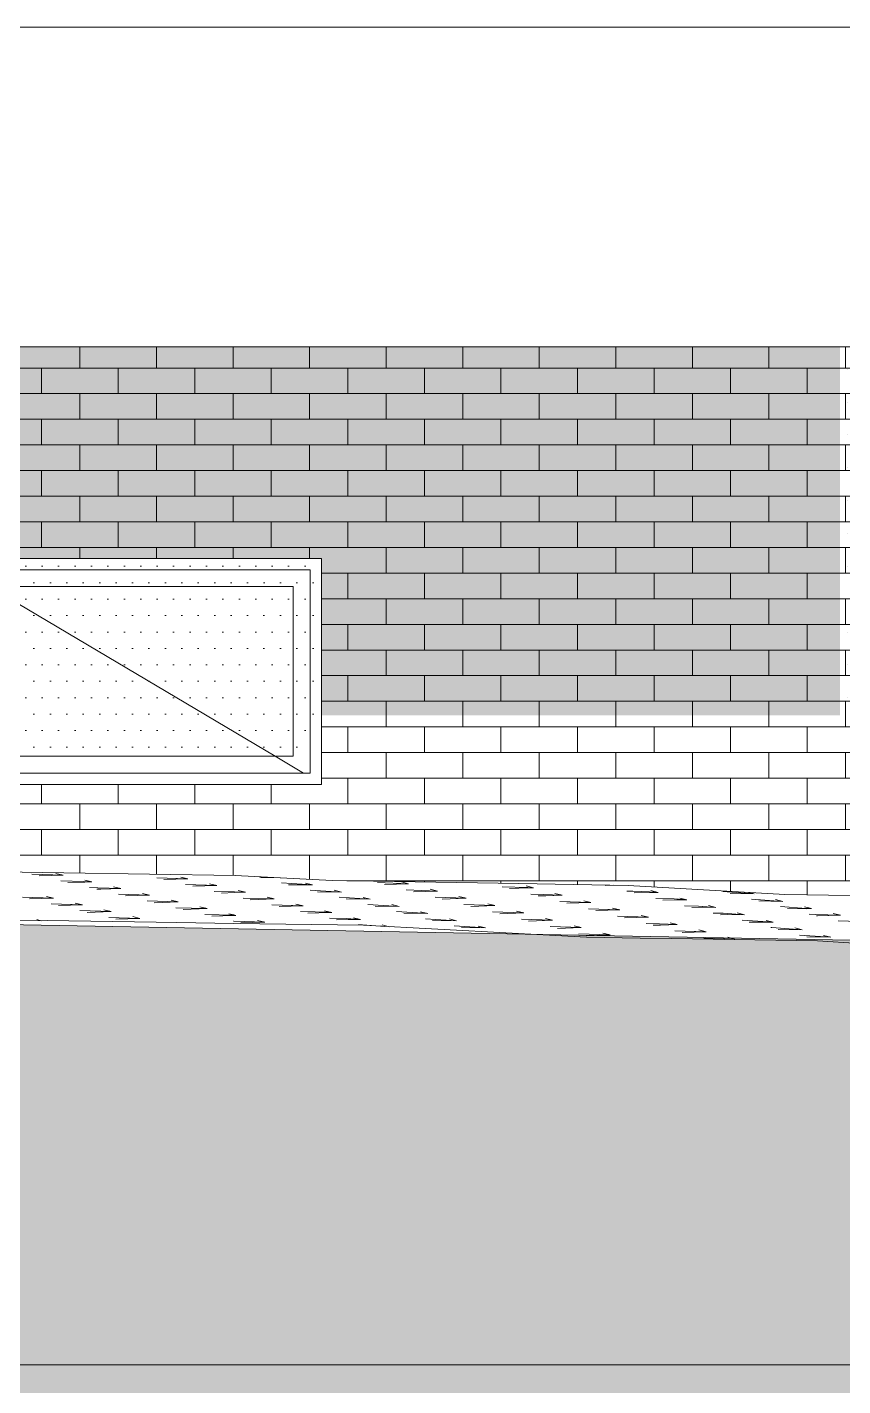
# Model space of a CAD drawing. Header units: metres. Extents: x -111189 to -108577, y -72951 to -72647.
# Drawn here: x -108852.942 to -108850.779, y -72949.251 to -72945.647 of the extents above; entities that cross this region are included whole.
import ezdxf

# ---------------------------------------------------------------- set-up
doc = ezdxf.new("R2010")
doc.units = ezdxf.units.M
doc.header["$MEASUREMENT"] = 0
for name, color, linetype in [('00 - DESENHO 2D', 7, 'Continuous'), ('01 - TERRENO PROPOSTO', 7, 'Continuous'), ('03 - LAJES', 7, 'Continuous'), ('04 - TECTO FALSO', 7, 'Continuous')]:
    doc.layers.add(name, color=color, linetype=linetype)
pattern_1 = [(360, (-108689.58989, -72946.075524), (0.021783658, 0.043567315), [0, -0.043567315])]

# ---------------------------------------------------------------- blocks, each defined once
blk = doc.blocks.new('*X1714', base_point=(-108689.5899, -72946.0755))
at = {"color": 254, "linetype": 'Continuous', "lineweight": 13}
for p, q in [((-108850.7719, -72946.5515), (-108850.7719, -72946.4956)), ((-108850.5689, -72946.5515), (-108850.5689, -72946.4956)), ((-108850.7719, -72946.5515), (-108850.786, -72946.5515)), ((-108850.5689, -72946.5515), (-108850.7719, -72946.5515)), ((-108850.6704, -72946.5515), (-108850.6704, -72946.6195)), ((-108850.536, -72946.5515), (-108850.5689, -72946.5515)), ((-108850.7719, -72946.6195), (-108850.786, -72946.6195)), ((-108850.5689, -72946.6195), (-108850.7719, -72946.6195)), ((-108850.7719, -72946.6875), (-108850.7719, -72946.6195)), ((-108850.536, -72946.6195), (-108850.5689, -72946.6195)), ((-108850.5689, -72946.6875), (-108850.5689, -72946.6195)), ((-108850.7719, -72946.6875), (-108850.786, -72946.6875)), ((-108850.5689, -72946.6875), (-108850.7719, -72946.6875)), ((-108850.6704, -72946.6875), (-108850.6704, -72946.7555)), ((-108850.536, -72946.6875), (-108850.5689, -72946.6875)), ((-108850.7719, -72946.7555), (-108850.786, -72946.7555)), ((-108850.5689, -72946.7555), (-108850.7719, -72946.7555)), ((-108850.7719, -72946.8235), (-108850.7719, -72946.7555)), ((-108850.536, -72946.7555), (-108850.5689, -72946.7555)), ((-108850.5689, -72946.8235), (-108850.5689, -72946.7555)), ((-108850.7719, -72946.8235), (-108850.786, -72946.8235)), ((-108850.5689, -72946.8235), (-108850.7719, -72946.8235)), ((-108850.6704, -72946.8235), (-108850.6704, -72946.8915)), ((-108850.536, -72946.8235), (-108850.5689, -72946.8235)), ((-108850.7719, -72946.8915), (-108850.786, -72946.8915)), ((-108850.5689, -72946.8915), (-108850.7719, -72946.8915)), ((-108850.7719, -72946.9595), (-108850.7719, -72946.8915)), ((-108850.536, -72946.8915), (-108850.5689, -72946.8915)), ((-108850.5689, -72946.9595), (-108850.5689, -72946.8915)), ((-108850.7719, -72946.9595), (-108850.786, -72946.9595)), ((-108850.5689, -72946.9595), (-108850.7719, -72946.9595)), ((-108850.6704, -72946.9595), (-108850.6704, -72947.0275)), ((-108850.536, -72946.9595), (-108850.5689, -72946.9595)), ((-108850.7719, -72947.0275), (-108850.786, -72947.0275)), ((-108850.5689, -72947.0275), (-108850.7719, -72947.0275)), ((-108850.7719, -72947.0955), (-108850.7719, -72947.0275)), ((-108850.536, -72947.0275), (-108850.5689, -72947.0275)), ((-108850.5689, -72947.0955), (-108850.5689, -72947.0275)), ((-108850.7719, -72947.0955), (-108850.786, -72947.0955)), ((-108850.5689, -72947.0955), (-108850.7719, -72947.0955)), ((-108850.6704, -72947.0955), (-108850.6704, -72947.1635)), ((-108850.536, -72947.0955), (-108850.5689, -72947.0955)), ((-108850.7719, -72947.1635), (-108850.786, -72947.1635)), ((-108850.5689, -72947.1635), (-108850.7719, -72947.1635)), ((-108850.7719, -72947.2315), (-108850.7719, -72947.1635)), ((-108850.536, -72947.1635), (-108850.5689, -72947.1635)), ((-108850.5689, -72947.2315), (-108850.5689, -72947.1635)), ((-108850.7719, -72947.2315), (-108850.786, -72947.2315)), ((-108850.5689, -72947.2315), (-108850.7719, -72947.2315)), ((-108850.6704, -72947.2315), (-108850.6704, -72947.2995)), ((-108850.536, -72947.2315), (-108850.5689, -72947.2315)), ((-108850.7719, -72947.2995), (-108850.786, -72947.2995)), ((-108850.5689, -72947.2995), (-108850.7719, -72947.2995)), ((-108850.7719, -72947.3675), (-108850.7719, -72947.2995)), ((-108850.536, -72947.2995), (-108850.5689, -72947.2995)), ((-108850.5689, -72947.3675), (-108850.5689, -72947.2995)), ((-108850.7719, -72947.3675), (-108850.786, -72947.3675)), ((-108850.5689, -72947.3675), (-108850.7719, -72947.3675)), ((-108850.6704, -72947.3675), (-108850.6704, -72947.4355)), ((-108850.536, -72947.3675), (-108850.5689, -72947.3675)), ((-108850.7719, -72947.4355), (-108850.786, -72947.4355)), ((-108850.5689, -72947.4355), (-108850.7719, -72947.4355)), ((-108850.7719, -72947.5035), (-108850.7719, -72947.4355)), ((-108850.536, -72947.4355), (-108850.5689, -72947.4355)), ((-108850.5689, -72947.5035), (-108850.5689, -72947.4355)), ((-108850.7719, -72947.5035), (-108850.786, -72947.5035)), ((-108850.5689, -72947.5035), (-108850.7719, -72947.5035)), ((-108850.6704, -72947.5035), (-108850.6704, -72947.5715)), ((-108850.536, -72947.5035), (-108850.5689, -72947.5035)), ((-108850.7719, -72947.5715), (-108850.786, -72947.5715)), ((-108850.5689, -72947.5715), (-108850.7719, -72947.5715)), ((-108850.7719, -72947.6395), (-108850.7719, -72947.5715)), ((-108850.536, -72947.5715), (-108850.5689, -72947.5715)), ((-108850.5689, -72947.6395), (-108850.5689, -72947.5715)), ((-108850.7719, -72947.6395), (-108850.786, -72947.6395)), ((-108850.5689, -72947.6395), (-108850.7719, -72947.6395)), ((-108850.6704, -72947.6395), (-108850.6704, -72947.7075)), ((-108850.536, -72947.6395), (-108850.5689, -72947.6395)), ((-108850.7719, -72947.7075), (-108850.786, -72947.7075)), ((-108850.5689, -72947.7075), (-108850.7719, -72947.7075)), ((-108850.7719, -72947.7755), (-108850.7719, -72947.7075)), ((-108850.536, -72947.7075), (-108850.5689, -72947.7075)), ((-108850.5689, -72947.7755), (-108850.5689, -72947.7075)), ((-108850.7719, -72947.7755), (-108850.786, -72947.7755)), ((-108850.5689, -72947.7755), (-108850.7719, -72947.7755)), ((-108850.6704, -72947.7755), (-108850.6704, -72947.8435)), ((-108850.536, -72947.7755), (-108850.5689, -72947.7755)), ((-108850.7719, -72947.8435), (-108850.786, -72947.8435)), ((-108850.5689, -72947.8435), (-108850.7719, -72947.8435)), ((-108850.7719, -72947.9115), (-108850.7719, -72947.8435)), ((-108850.536, -72947.8435), (-108850.5689, -72947.8435)), ((-108850.5689, -72947.9115), (-108850.5689, -72947.8435)), ((-108850.7719, -72947.9115), (-108850.786, -72947.9115)), ((-108850.5689, -72947.9115), (-108850.7719, -72947.9115)), ((-108850.6704, -72947.9115), (-108850.6704, -72947.952)), ((-108850.536, -72947.9115), (-108850.5689, -72947.9115))]:
    blk.add_line(p, q, dxfattribs=at)
blk = doc.blocks.new('Corte Elem_1051_1', base_point=(-108689.5899, -72946.0755))
at = {"linetype": 'Continuous', "lineweight": 13}
h = blk.add_hatch(dxfattribs=at)
h.set_pattern_fill('DOTS_0001', color=251, style=0, pattern_type=2)
h.set_pattern_definition(pattern_1)
h.paths.add_polyline_path([(-108850.786, -72946.4956), (-108850.786, -72947.4731), (-108850.536, -72947.4731), (-108850.536, -72946.4956)])
at = {"color": 7, "linetype": 'Continuous', "lineweight": 13}
blk.add_line((-108850.536, -72946.4956), (-108850.536, -72947.9541), dxfattribs=at)
at = {"lineweight": 0}
blk.add_blockref('*X1714', (-108689.5899, -72946.0755), dxfattribs=at)
blk = doc.blocks.new('*X1716', base_point=(-108689.5899, -72946.0755))
at = {"color": 254, "linetype": 'Continuous', "lineweight": 13}
for p, q in [((-108852.8019, -72946.5515), (-108852.8019, -72946.4956)), ((-108852.5989, -72946.5515), (-108852.5989, -72946.4956)), ((-108852.3959, -72946.5515), (-108852.3959, -72946.4956)), ((-108852.1929, -72946.5515), (-108852.1929, -72946.4956)), ((-108851.9899, -72946.5515), (-108851.9899, -72946.4956)), ((-108851.7869, -72946.5515), (-108851.7869, -72946.4956)), ((-108851.5839, -72946.5515), (-108851.5839, -72946.4956)), ((-108851.3809, -72946.5515), (-108851.3809, -72946.4956)), ((-108851.1779, -72946.5515), (-108851.1779, -72946.4956)), ((-108850.9749, -72946.5515), (-108850.9749, -72946.4956)), ((-108852.8019, -72946.5515), (-108853.0049, -72946.5515)), ((-108852.9034, -72946.5515), (-108852.9034, -72946.6195)), ((-108852.5989, -72946.5515), (-108852.8019, -72946.5515)), ((-108852.7004, -72946.5515), (-108852.7004, -72946.6195)), ((-108852.3959, -72946.5515), (-108852.5989, -72946.5515)), ((-108852.4974, -72946.5515), (-108852.4974, -72946.6195)), ((-108852.1929, -72946.5515), (-108852.3959, -72946.5515)), ((-108852.2944, -72946.5515), (-108852.2944, -72946.6195)), ((-108851.9899, -72946.5515), (-108852.1929, -72946.5515)), ((-108852.0914, -72946.5515), (-108852.0914, -72946.6195)), ((-108851.7869, -72946.5515), (-108851.9899, -72946.5515)), ((-108851.8884, -72946.5515), (-108851.8884, -72946.6195)), ((-108851.5839, -72946.5515), (-108851.7869, -72946.5515)), ((-108851.6854, -72946.5515), (-108851.6854, -72946.6195)), ((-108851.3809, -72946.5515), (-108851.5839, -72946.5515)), ((-108851.4824, -72946.5515), (-108851.4824, -72946.6195)), ((-108851.1779, -72946.5515), (-108851.3809, -72946.5515)), ((-108851.2794, -72946.5515), (-108851.2794, -72946.6195)), ((-108850.9749, -72946.5515), (-108851.1779, -72946.5515)), ((-108851.0764, -72946.5515), (-108851.0764, -72946.6195)), ((-108850.786, -72946.5515), (-108850.9749, -72946.5515)), ((-108850.8734, -72946.5515), (-108850.8734, -72946.6195)), ((-108852.8019, -72946.6195), (-108853.0049, -72946.6195)), ((-108852.5989, -72946.6195), (-108852.8019, -72946.6195)), ((-108852.8019, -72946.6875), (-108852.8019, -72946.6195)), ((-108852.3959, -72946.6195), (-108852.5989, -72946.6195)), ((-108852.5989, -72946.6875), (-108852.5989, -72946.6195)), ((-108852.1929, -72946.6195), (-108852.3959, -72946.6195)), ((-108852.3959, -72946.6875), (-108852.3959, -72946.6195)), ((-108851.9899, -72946.6195), (-108852.1929, -72946.6195)), ((-108852.1929, -72946.6875), (-108852.1929, -72946.6195)), ((-108851.7869, -72946.6195), (-108851.9899, -72946.6195)), ((-108851.9899, -72946.6875), (-108851.9899, -72946.6195)), ((-108851.5839, -72946.6195), (-108851.7869, -72946.6195)), ((-108851.7869, -72946.6875), (-108851.7869, -72946.6195)), ((-108851.3809, -72946.6195), (-108851.5839, -72946.6195)), ((-108851.5839, -72946.6875), (-108851.5839, -72946.6195)), ((-108851.1779, -72946.6195), (-108851.3809, -72946.6195)), ((-108851.3809, -72946.6875), (-108851.3809, -72946.6195)), ((-108850.9749, -72946.6195), (-108851.1779, -72946.6195)), ((-108851.1779, -72946.6875), (-108851.1779, -72946.6195)), ((-108850.786, -72946.6195), (-108850.9749, -72946.6195)), ((-108850.9749, -72946.6875), (-108850.9749, -72946.6195)), ((-108852.8019, -72946.6875), (-108853.0049, -72946.6875)), ((-108852.9034, -72946.6875), (-108852.9034, -72946.7555)), ((-108852.5989, -72946.6875), (-108852.8019, -72946.6875)), ((-108852.7004, -72946.6875), (-108852.7004, -72946.7555)), ((-108852.3959, -72946.6875), (-108852.5989, -72946.6875)), ((-108852.4974, -72946.6875), (-108852.4974, -72946.7555)), ((-108852.1929, -72946.6875), (-108852.3959, -72946.6875)), ((-108852.2944, -72946.6875), (-108852.2944, -72946.7555)), ((-108851.9899, -72946.6875), (-108852.1929, -72946.6875)), ((-108852.0914, -72946.6875), (-108852.0914, -72946.7555)), ((-108851.7869, -72946.6875), (-108851.9899, -72946.6875)), ((-108851.8884, -72946.6875), (-108851.8884, -72946.7555)), ((-108851.5839, -72946.6875), (-108851.7869, -72946.6875)), ((-108851.6854, -72946.6875), (-108851.6854, -72946.7555)), ((-108851.3809, -72946.6875), (-108851.5839, -72946.6875)), ((-108851.4824, -72946.6875), (-108851.4824, -72946.7555)), ((-108851.1779, -72946.6875), (-108851.3809, -72946.6875)), ((-108851.2794, -72946.6875), (-108851.2794, -72946.7555)), ((-108850.9749, -72946.6875), (-108851.1779, -72946.6875)), ((-108851.0764, -72946.6875), (-108851.0764, -72946.7555)), ((-108850.786, -72946.6875), (-108850.9749, -72946.6875)), ((-108850.8734, -72946.6875), (-108850.8734, -72946.7555)), ((-108852.8019, -72946.7555), (-108853.0049, -72946.7555)), ((-108852.5989, -72946.7555), (-108852.8019, -72946.7555)), ((-108852.8019, -72946.8235), (-108852.8019, -72946.7555)), ((-108852.3959, -72946.7555), (-108852.5989, -72946.7555)), ((-108852.5989, -72946.8235), (-108852.5989, -72946.7555)), ((-108852.1929, -72946.7555), (-108852.3959, -72946.7555)), ((-108852.3959, -72946.8235), (-108852.3959, -72946.7555)), ((-108851.9899, -72946.7555), (-108852.1929, -72946.7555)), ((-108852.1929, -72946.8235), (-108852.1929, -72946.7555)), ((-108851.7869, -72946.7555), (-108851.9899, -72946.7555)), ((-108851.9899, -72946.8235), (-108851.9899, -72946.7555)), ((-108851.5839, -72946.7555), (-108851.7869, -72946.7555)), ((-108851.7869, -72946.8235), (-108851.7869, -72946.7555)), ((-108851.3809, -72946.7555), (-108851.5839, -72946.7555)), ((-108851.5839, -72946.8235), (-108851.5839, -72946.7555)), ((-108851.1779, -72946.7555), (-108851.3809, -72946.7555)), ((-108851.3809, -72946.8235), (-108851.3809, -72946.7555)), ((-108850.9749, -72946.7555), (-108851.1779, -72946.7555)), ((-108851.1779, -72946.8235), (-108851.1779, -72946.7555)), ((-108850.786, -72946.7555), (-108850.9749, -72946.7555)), ((-108850.9749, -72946.8235), (-108850.9749, -72946.7555)), ((-108852.8019, -72946.8235), (-108853.0049, -72946.8235)), ((-108852.9034, -72946.8235), (-108852.9034, -72946.8915)), ((-108852.5989, -72946.8235), (-108852.8019, -72946.8235)), ((-108852.7004, -72946.8235), (-108852.7004, -72946.8915)), ((-108852.3959, -72946.8235), (-108852.5989, -72946.8235)), ((-108852.4974, -72946.8235), (-108852.4974, -72946.8915)), ((-108852.1929, -72946.8235), (-108852.3959, -72946.8235)), ((-108852.2944, -72946.8235), (-108852.2944, -72946.8915)), ((-108851.9899, -72946.8235), (-108852.1929, -72946.8235)), ((-108852.0914, -72946.8235), (-108852.0914, -72946.8915)), ((-108851.7869, -72946.8235), (-108851.9899, -72946.8235)), ((-108851.8884, -72946.8235), (-108851.8884, -72946.8915)), ((-108851.5839, -72946.8235), (-108851.7869, -72946.8235)), ((-108851.6854, -72946.8235), (-108851.6854, -72946.8915)), ((-108851.3809, -72946.8235), (-108851.5839, -72946.8235)), ((-108851.4824, -72946.8235), (-108851.4824, -72946.8915)), ((-108851.1779, -72946.8235), (-108851.3809, -72946.8235)), ((-108851.2794, -72946.8235), (-108851.2794, -72946.8915)), ((-108850.9749, -72946.8235), (-108851.1779, -72946.8235)), ((-108851.0764, -72946.8235), (-108851.0764, -72946.8915)), ((-108850.786, -72946.8235), (-108850.9749, -72946.8235)), ((-108850.8734, -72946.8235), (-108850.8734, -72946.8915)), ((-108852.8019, -72946.8915), (-108853.0049, -72946.8915)), ((-108852.5989, -72946.8915), (-108852.8019, -72946.8915)), ((-108852.8019, -72946.9595), (-108852.8019, -72946.8915)), ((-108852.3959, -72946.8915), (-108852.5989, -72946.8915)), ((-108852.5989, -72946.9595), (-108852.5989, -72946.8915)), ((-108852.1929, -72946.8915), (-108852.3959, -72946.8915)), ((-108852.3959, -72946.9595), (-108852.3959, -72946.8915)), ((-108851.9899, -72946.8915), (-108852.1929, -72946.8915)), ((-108852.1929, -72946.9595), (-108852.1929, -72946.8915)), ((-108851.7869, -72946.8915), (-108851.9899, -72946.8915)), ((-108851.9899, -72946.9595), (-108851.9899, -72946.8915)), ((-108851.5839, -72946.8915), (-108851.7869, -72946.8915)), ((-108851.7869, -72946.9595), (-108851.7869, -72946.8915)), ((-108851.3809, -72946.8915), (-108851.5839, -72946.8915)), ((-108851.5839, -72946.9595), (-108851.5839, -72946.8915)), ((-108851.1779, -72946.8915), (-108851.3809, -72946.8915)), ((-108851.3809, -72946.9595), (-108851.3809, -72946.8915)), ((-108850.9749, -72946.8915), (-108851.1779, -72946.8915)), ((-108851.1779, -72946.9595), (-108851.1779, -72946.8915)), ((-108850.786, -72946.8915), (-108850.9749, -72946.8915)), ((-108850.9749, -72946.9595), (-108850.9749, -72946.8915)), ((-108852.8019, -72946.9595), (-108853.0049, -72946.9595)), ((-108852.9034, -72946.9595), (-108852.9034, -72947.0275)), ((-108852.5989, -72946.9595), (-108852.8019, -72946.9595)), ((-108852.7004, -72946.9595), (-108852.7004, -72947.0275)), ((-108852.3959, -72946.9595), (-108852.5989, -72946.9595)), ((-108852.4974, -72946.9595), (-108852.4974, -72947.0275)), ((-108852.1929, -72946.9595), (-108852.3959, -72946.9595)), ((-108852.2944, -72946.9595), (-108852.2944, -72947.0275)), ((-108851.9899, -72946.9595), (-108852.1929, -72946.9595)), ((-108852.0914, -72946.9595), (-108852.0914, -72947.0275)), ((-108851.7869, -72946.9595), (-108851.9899, -72946.9595)), ((-108851.8884, -72946.9595), (-108851.8884, -72947.0275)), ((-108851.5839, -72946.9595), (-108851.7869, -72946.9595)), ((-108851.6854, -72946.9595), (-108851.6854, -72947.0275)), ((-108851.3809, -72946.9595), (-108851.5839, -72946.9595)), ((-108851.4824, -72946.9595), (-108851.4824, -72947.0275)), ((-108851.1779, -72946.9595), (-108851.3809, -72946.9595)), ((-108851.2794, -72946.9595), (-108851.2794, -72947.0275)), ((-108850.9749, -72946.9595), (-108851.1779, -72946.9595)), ((-108851.0764, -72946.9595), (-108851.0764, -72947.0275)), ((-108850.786, -72946.9595), (-108850.9749, -72946.9595)), ((-108850.8734, -72946.9595), (-108850.8734, -72947.0275)), ((-108852.8019, -72947.0275), (-108853.0049, -72947.0275)), ((-108852.5989, -72947.0275), (-108852.8019, -72947.0275)), ((-108852.8019, -72947.0564), (-108852.8019, -72947.0275)), ((-108852.3959, -72947.0275), (-108852.5989, -72947.0275)), ((-108852.5989, -72947.0564), (-108852.5989, -72947.0275)), ((-108852.1929, -72947.0275), (-108852.3959, -72947.0275)), ((-108852.3959, -72947.0564), (-108852.3959, -72947.0275)), ((-108851.9899, -72947.0275), (-108852.1929, -72947.0275)), ((-108852.1929, -72947.0564), (-108852.1929, -72947.0275)), ((-108851.7869, -72947.0275), (-108851.9899, -72947.0275)), ((-108851.9899, -72947.0955), (-108851.9899, -72947.0275)), ((-108851.5839, -72947.0275), (-108851.7869, -72947.0275)), ((-108851.7869, -72947.0955), (-108851.7869, -72947.0275)), ((-108851.3809, -72947.0275), (-108851.5839, -72947.0275)), ((-108851.5839, -72947.0955), (-108851.5839, -72947.0275)), ((-108851.1779, -72947.0275), (-108851.3809, -72947.0275)), ((-108851.3809, -72947.0955), (-108851.3809, -72947.0275)), ((-108850.9749, -72947.0275), (-108851.1779, -72947.0275)), ((-108851.1779, -72947.0955), (-108851.1779, -72947.0275)), ((-108850.786, -72947.0275), (-108850.9749, -72947.0275)), ((-108850.9749, -72947.0955), (-108850.9749, -72947.0275)), ((-108851.9899, -72947.0955), (-108852.1616, -72947.0955)), ((-108852.0914, -72947.0955), (-108852.0914, -72947.1635)), ((-108851.7869, -72947.0955), (-108851.9899, -72947.0955)), ((-108851.8884, -72947.0955), (-108851.8884, -72947.1635)), ((-108851.5839, -72947.0955), (-108851.7869, -72947.0955)), ((-108851.6854, -72947.0955), (-108851.6854, -72947.1635)), ((-108851.3809, -72947.0955), (-108851.5839, -72947.0955)), ((-108851.4824, -72947.0955), (-108851.4824, -72947.1635)), ((-108851.1779, -72947.0955), (-108851.3809, -72947.0955)), ((-108851.2794, -72947.0955), (-108851.2794, -72947.1635)), ((-108850.9749, -72947.0955), (-108851.1779, -72947.0955)), ((-108851.0764, -72947.0955), (-108851.0764, -72947.1635)), ((-108850.786, -72947.0955), (-108850.9749, -72947.0955)), ((-108850.8734, -72947.0955), (-108850.8734, -72947.1635)), ((-108851.9899, -72947.1635), (-108852.1616, -72947.1635)), ((-108851.7869, -72947.1635), (-108851.9899, -72947.1635)), ((-108851.9899, -72947.2315), (-108851.9899, -72947.1635)), ((-108851.5839, -72947.1635), (-108851.7869, -72947.1635)), ((-108851.7869, -72947.2315), (-108851.7869, -72947.1635)), ((-108851.3809, -72947.1635), (-108851.5839, -72947.1635)), ((-108851.5839, -72947.2315), (-108851.5839, -72947.1635)), ((-108851.1779, -72947.1635), (-108851.3809, -72947.1635)), ((-108851.3809, -72947.2315), (-108851.3809, -72947.1635)), ((-108850.9749, -72947.1635), (-108851.1779, -72947.1635)), ((-108851.1779, -72947.2315), (-108851.1779, -72947.1635)), ((-108850.786, -72947.1635), (-108850.9749, -72947.1635)), ((-108850.9749, -72947.2315), (-108850.9749, -72947.1635)), ((-108851.9899, -72947.2315), (-108852.1616, -72947.2315)), ((-108852.0914, -72947.2315), (-108852.0914, -72947.2995)), ((-108851.7869, -72947.2315), (-108851.9899, -72947.2315)), ((-108851.8884, -72947.2315), (-108851.8884, -72947.2995)), ((-108851.5839, -72947.2315), (-108851.7869, -72947.2315)), ((-108851.6854, -72947.2315), (-108851.6854, -72947.2995)), ((-108851.3809, -72947.2315), (-108851.5839, -72947.2315)), ((-108851.4824, -72947.2315), (-108851.4824, -72947.2995)), ((-108851.1779, -72947.2315), (-108851.3809, -72947.2315)), ((-108851.2794, -72947.2315), (-108851.2794, -72947.2995)), ((-108850.9749, -72947.2315), (-108851.1779, -72947.2315)), ((-108851.0764, -72947.2315), (-108851.0764, -72947.2995)), ((-108850.786, -72947.2315), (-108850.9749, -72947.2315)), ((-108850.8734, -72947.2315), (-108850.8734, -72947.2995)), ((-108851.9899, -72947.2995), (-108852.1616, -72947.2995)), ((-108851.7869, -72947.2995), (-108851.9899, -72947.2995)), ((-108851.9899, -72947.3675), (-108851.9899, -72947.2995)), ((-108851.5839, -72947.2995), (-108851.7869, -72947.2995)), ((-108851.7869, -72947.3675), (-108851.7869, -72947.2995)), ((-108851.3809, -72947.2995), (-108851.5839, -72947.2995)), ((-108851.5839, -72947.3675), (-108851.5839, -72947.2995)), ((-108851.1779, -72947.2995), (-108851.3809, -72947.2995)), ((-108851.3809, -72947.3675), (-108851.3809, -72947.2995)), ((-108850.9749, -72947.2995), (-108851.1779, -72947.2995)), ((-108851.1779, -72947.3675), (-108851.1779, -72947.2995)), ((-108850.786, -72947.2995), (-108850.9749, -72947.2995)), ((-108850.9749, -72947.3675), (-108850.9749, -72947.2995)), ((-108851.9899, -72947.3675), (-108852.1616, -72947.3675)), ((-108852.0914, -72947.3675), (-108852.0914, -72947.4355)), ((-108851.7869, -72947.3675), (-108851.9899, -72947.3675)), ((-108851.8884, -72947.3675), (-108851.8884, -72947.4355)), ((-108851.5839, -72947.3675), (-108851.7869, -72947.3675)), ((-108851.6854, -72947.3675), (-108851.6854, -72947.4355)), ((-108851.3809, -72947.3675), (-108851.5839, -72947.3675)), ((-108851.4824, -72947.3675), (-108851.4824, -72947.4355)), ((-108851.1779, -72947.3675), (-108851.3809, -72947.3675)), ((-108851.2794, -72947.3675), (-108851.2794, -72947.4355)), ((-108850.9749, -72947.3675), (-108851.1779, -72947.3675)), ((-108851.0764, -72947.3675), (-108851.0764, -72947.4355)), ((-108850.786, -72947.3675), (-108850.9749, -72947.3675)), ((-108850.8734, -72947.3675), (-108850.8734, -72947.4355)), ((-108851.9899, -72947.4355), (-108852.1616, -72947.4355)), ((-108851.7869, -72947.4355), (-108851.9899, -72947.4355)), ((-108851.9899, -72947.5035), (-108851.9899, -72947.4355)), ((-108851.5839, -72947.4355), (-108851.7869, -72947.4355)), ((-108851.7869, -72947.5035), (-108851.7869, -72947.4355)), ((-108851.3809, -72947.4355), (-108851.5839, -72947.4355)), ((-108851.5839, -72947.5035), (-108851.5839, -72947.4355)), ((-108851.1779, -72947.4355), (-108851.3809, -72947.4355)), ((-108851.3809, -72947.5035), (-108851.3809, -72947.4355)), ((-108850.9749, -72947.4355), (-108851.1779, -72947.4355)), ((-108851.1779, -72947.5035), (-108851.1779, -72947.4355)), ((-108850.786, -72947.4355), (-108850.9749, -72947.4355)), ((-108850.9749, -72947.5035), (-108850.9749, -72947.4355)), ((-108851.9899, -72947.5035), (-108852.1616, -72947.5035)), ((-108852.0914, -72947.5035), (-108852.0914, -72947.5715)), ((-108851.7869, -72947.5035), (-108851.9899, -72947.5035)), ((-108851.8884, -72947.5035), (-108851.8884, -72947.5715)), ((-108851.5839, -72947.5035), (-108851.7869, -72947.5035)), ((-108851.6854, -72947.5035), (-108851.6854, -72947.5715)), ((-108851.3809, -72947.5035), (-108851.5839, -72947.5035)), ((-108851.4824, -72947.5035), (-108851.4824, -72947.5715)), ((-108851.1779, -72947.5035), (-108851.3809, -72947.5035)), ((-108851.2794, -72947.5035), (-108851.2794, -72947.5715)), ((-108850.9749, -72947.5035), (-108851.1779, -72947.5035)), ((-108851.0764, -72947.5035), (-108851.0764, -72947.5715)), ((-108850.786, -72947.5035), (-108850.9749, -72947.5035)), ((-108850.8734, -72947.5035), (-108850.8734, -72947.5715)), ((-108851.9899, -72947.5715), (-108852.1616, -72947.5715)), ((-108851.7869, -72947.5715), (-108851.9899, -72947.5715)), ((-108851.9899, -72947.6395), (-108851.9899, -72947.5715)), ((-108851.5839, -72947.5715), (-108851.7869, -72947.5715)), ((-108851.7869, -72947.6395), (-108851.7869, -72947.5715)), ((-108851.3809, -72947.5715), (-108851.5839, -72947.5715)), ((-108851.5839, -72947.6395), (-108851.5839, -72947.5715)), ((-108851.1779, -72947.5715), (-108851.3809, -72947.5715)), ((-108851.3809, -72947.6395), (-108851.3809, -72947.5715)), ((-108850.9749, -72947.5715), (-108851.1779, -72947.5715)), ((-108851.1779, -72947.6395), (-108851.1779, -72947.5715)), ((-108850.786, -72947.5715), (-108850.9749, -72947.5715)), ((-108850.9749, -72947.6395), (-108850.9749, -72947.5715)), ((-108851.9899, -72947.6395), (-108852.1616, -72947.6395)), ((-108852.0914, -72947.6395), (-108852.0914, -72947.7075)), ((-108851.7869, -72947.6395), (-108851.9899, -72947.6395)), ((-108851.8884, -72947.6395), (-108851.8884, -72947.7075)), ((-108851.5839, -72947.6395), (-108851.7869, -72947.6395)), ((-108851.6854, -72947.6395), (-108851.6854, -72947.7075)), ((-108851.3809, -72947.6395), (-108851.5839, -72947.6395)), ((-108851.4824, -72947.6395), (-108851.4824, -72947.7075)), ((-108851.1779, -72947.6395), (-108851.3809, -72947.6395)), ((-108851.2794, -72947.6395), (-108851.2794, -72947.7075)), ((-108850.9749, -72947.6395), (-108851.1779, -72947.6395)), ((-108851.0764, -72947.6395), (-108851.0764, -72947.7075)), ((-108850.786, -72947.6395), (-108850.9749, -72947.6395)), ((-108850.8734, -72947.6395), (-108850.8734, -72947.7075)), ((-108852.9034, -72947.6564), (-108852.9034, -72947.7075)), ((-108852.7004, -72947.6564), (-108852.7004, -72947.7075)), ((-108852.4974, -72947.6564), (-108852.4974, -72947.7075)), ((-108852.2944, -72947.6564), (-108852.2944, -72947.7075)), ((-108852.8019, -72947.7075), (-108853.0049, -72947.7075)), ((-108852.5989, -72947.7075), (-108852.8019, -72947.7075)), ((-108852.8019, -72947.7755), (-108852.8019, -72947.7075)), ((-108852.3959, -72947.7075), (-108852.5989, -72947.7075)), ((-108852.5989, -72947.7755), (-108852.5989, -72947.7075)), ((-108852.1929, -72947.7075), (-108852.3959, -72947.7075)), ((-108852.3959, -72947.7755), (-108852.3959, -72947.7075)), ((-108851.9899, -72947.7075), (-108852.1929, -72947.7075)), ((-108852.1929, -72947.7755), (-108852.1929, -72947.7075)), ((-108851.7869, -72947.7075), (-108851.9899, -72947.7075)), ((-108851.9899, -72947.7755), (-108851.9899, -72947.7075)), ((-108851.5839, -72947.7075), (-108851.7869, -72947.7075)), ((-108851.7869, -72947.7755), (-108851.7869, -72947.7075)), ((-108851.3809, -72947.7075), (-108851.5839, -72947.7075)), ((-108851.5839, -72947.7755), (-108851.5839, -72947.7075)), ((-108851.1779, -72947.7075), (-108851.3809, -72947.7075)), ((-108851.3809, -72947.7755), (-108851.3809, -72947.7075)), ((-108850.9749, -72947.7075), (-108851.1779, -72947.7075)), ((-108851.1779, -72947.7755), (-108851.1779, -72947.7075)), ((-108850.786, -72947.7075), (-108850.9749, -72947.7075)), ((-108850.9749, -72947.7755), (-108850.9749, -72947.7075)), ((-108852.8019, -72947.7755), (-108853.0049, -72947.7755)), ((-108852.9034, -72947.7755), (-108852.9034, -72947.8435)), ((-108852.5989, -72947.7755), (-108852.8019, -72947.7755)), ((-108852.7004, -72947.7755), (-108852.7004, -72947.8435)), ((-108852.3959, -72947.7755), (-108852.5989, -72947.7755)), ((-108852.4974, -72947.7755), (-108852.4974, -72947.8435)), ((-108852.1929, -72947.7755), (-108852.3959, -72947.7755)), ((-108852.2944, -72947.7755), (-108852.2944, -72947.8435)), ((-108851.9899, -72947.7755), (-108852.1929, -72947.7755)), ((-108852.0914, -72947.7755), (-108852.0914, -72947.8435)), ((-108851.7869, -72947.7755), (-108851.9899, -72947.7755)), ((-108851.8884, -72947.7755), (-108851.8884, -72947.8435)), ((-108851.5839, -72947.7755), (-108851.7869, -72947.7755)), ((-108851.6854, -72947.7755), (-108851.6854, -72947.8435)), ((-108851.3809, -72947.7755), (-108851.5839, -72947.7755)), ((-108851.4824, -72947.7755), (-108851.4824, -72947.8435)), ((-108851.1779, -72947.7755), (-108851.3809, -72947.7755)), ((-108851.2794, -72947.7755), (-108851.2794, -72947.8435)), ((-108850.9749, -72947.7755), (-108851.1779, -72947.7755)), ((-108851.0764, -72947.7755), (-108851.0764, -72947.8435)), ((-108850.786, -72947.7755), (-108850.9749, -72947.7755)), ((-108850.8734, -72947.7755), (-108850.8734, -72947.8435)), ((-108852.8019, -72947.8435), (-108853.0049, -72947.8435)), ((-108852.5989, -72947.8435), (-108852.8019, -72947.8435)), ((-108852.8019, -72947.8912), (-108852.8019, -72947.8435)), ((-108852.3959, -72947.8435), (-108852.5989, -72947.8435)), ((-108852.5989, -72947.8942), (-108852.5989, -72947.8435)), ((-108852.1929, -72947.8435), (-108852.3959, -72947.8435)), ((-108852.3959, -72947.8972), (-108852.3959, -72947.8435)), ((-108851.9899, -72947.8435), (-108852.1929, -72947.8435)), ((-108852.1929, -72947.9077), (-108852.1929, -72947.8435)), ((-108851.7869, -72947.8435), (-108851.9899, -72947.8435)), ((-108851.9899, -72947.9115), (-108851.9899, -72947.8435)), ((-108851.5839, -72947.8435), (-108851.7869, -72947.8435)), ((-108851.7869, -72947.9115), (-108851.7869, -72947.8435)), ((-108851.3809, -72947.8435), (-108851.5839, -72947.8435)), ((-108851.5839, -72947.9115), (-108851.5839, -72947.8435)), ((-108851.1779, -72947.8435), (-108851.3809, -72947.8435)), ((-108851.3809, -72947.9115), (-108851.3809, -72947.8435)), ((-108850.9749, -72947.8435), (-108851.1779, -72947.8435)), ((-108851.1779, -72947.9115), (-108851.1779, -72947.8435)), ((-108850.786, -72947.8435), (-108850.9749, -72947.8435)), ((-108850.9749, -72947.9115), (-108850.9749, -72947.8435)), ((-108851.9899, -72947.9115), (-108852.0939, -72947.9115)), ((-108852.0914, -72947.9115), (-108852.0914, -72947.9116)), ((-108851.7869, -72947.9115), (-108851.9899, -72947.9115)), ((-108851.8884, -72947.9115), (-108851.8884, -72947.9149)), ((-108851.5839, -72947.9115), (-108851.7869, -72947.9115)), ((-108851.6854, -72947.9115), (-108851.6854, -72947.9183)), ((-108851.3809, -72947.9115), (-108851.5839, -72947.9115)), ((-108851.4824, -72947.9115), (-108851.4824, -72947.9219)), ((-108851.1779, -72947.9115), (-108851.3809, -72947.9115)), ((-108851.2794, -72947.9115), (-108851.2794, -72947.9282)), ((-108850.9749, -72947.9115), (-108851.1779, -72947.9115)), ((-108851.0764, -72947.9115), (-108851.0764, -72947.9398)), ((-108850.786, -72947.9115), (-108850.9749, -72947.9115)), ((-108850.8734, -72947.9115), (-108850.8734, -72947.9489))]:
    blk.add_line(p, q, dxfattribs=at)
blk = doc.blocks.new('Corte Elem_1052_1', base_point=(-108689.5899, -72946.0755))
at = {"linetype": 'Continuous', "lineweight": 13}
h = blk.add_hatch(dxfattribs=at)
h.set_pattern_fill('DOTS_0001', color=251, style=0, pattern_type=2)
h.set_pattern_definition(pattern_1)
h.paths.add_polyline_path([(-108850.786, -72946.4956), (-108855.786, -72946.4956), (-108855.786, -72947.9655), (-108855.636, -72947.9655), (-108855.636, -72948.045), (-108854.8954, -72947.973), (-108854.8954, -72947.951), (-108855.026, -72947.8069), (-108855.026, -72947.6324), (-108855.1565, -72947.4883), (-108855.1565, -72947.3138), (-108855.2871, -72947.1697), (-108855.2871, -72947.0461), (-108854.9, -72947.4731), (-108854.1605, -72947.4731), (-108854.1605, -72947.0564), (-108852.1616, -72947.0564), (-108852.1616, -72947.4731), (-108850.786, -72947.4731)])
at = {"lineweight": 0}
blk.add_blockref('*X1716', (-108689.5899, -72946.0755), dxfattribs=at)
blk = doc.blocks.new('Corte Elem_1069_1', base_point=(-108689.5899, -72946.0755))
at = {"layer": '03 - LAJES', "color": 7, "linetype": 'Continuous', "lineweight": 13}
blk.add_line((-108855.786, -72946.4956), (-108849.036, -72946.4956), dxfattribs=at)
blk = doc.blocks.new('Corte Elem_1224_1', base_point=(-108689.5899, -72946.0755))
at = {"layer": '04 - TECTO FALSO', "color": 7, "linetype": 'Continuous', "lineweight": 13}
blk.add_line((-108855.786, -72945.6474), (-108849.036, -72945.6474), dxfattribs=at)
blk = doc.blocks.new('Corte Elem_1298_1', base_point=(-108689.5899, -72946.0755))
at = {"layer": '01 - TERRENO PROPOSTO', "color": 7, "linetype": 'Continuous', "lineweight": 13}
for p, q in [((-108852.8445, -72947.8905), (-108853.0111, -72947.8881)), ((-108852.8464, -72947.8966), (-108852.8654, -72947.8921)), ((-108852.3904, -72947.8973), (-108852.8445, -72947.8905)), ((-108852.8464, -72947.8966), (-108852.9291, -72947.8941)), ((-108852.8464, -72947.8966), (-108852.91, -72947.8986)), ((-108852.7918, -72947.9137), (-108852.8527, -72947.9119)), ((-108852.789, -72947.9149), (-108852.8336, -72947.9163)), ((-108852.77, -72947.9144), (-108852.7918, -72947.9137)), ((-108852.77, -72947.9144), (-108852.7891, -72947.9099)), ((-108852.77, -72947.9144), (-108852.789, -72947.9149)), ((-108852.754, -72947.9303), (-108852.7764, -72947.9297)), ((-108852.6937, -72947.9322), (-108852.7128, -72947.9277)), ((-108852.5156, -72947.9065), (-108852.5983, -72947.9041)), ((-108852.5156, -72947.9065), (-108852.5792, -72947.9085)), ((-108852.5156, -72947.9065), (-108852.5347, -72947.9021)), ((-108852.4392, -72947.9243), (-108852.5219, -72947.9218)), ((-108852.4392, -72947.9243), (-108852.5028, -72947.9263)), ((-108852.4392, -72947.9243), (-108852.4583, -72947.9199)), ((-108852.1332, -72947.9109), (-108852.3904, -72947.8973)), ((-108852.2709, -72947.9036), (-108852.3247, -72947.9029)), ((-108852.1848, -72947.9227), (-108852.2675, -72947.9172)), ((-108852.1848, -72947.9227), (-108852.2484, -72947.9219)), ((-108852.1848, -72947.9227), (-108852.2039, -72947.9179)), ((-108851.6381, -72947.9191), (-108852.1332, -72947.9109)), ((-108851.9303, -72947.9193), (-108852.013, -72947.9165)), ((-108851.9303, -72947.9193), (-108851.9939, -72947.9214)), ((-108851.9303, -72947.9193), (-108851.9494, -72947.9144)), ((-108851.6142, -72947.9298), (-108851.6822, -72947.9275)), ((-108851.3479, -72947.9243), (-108851.6381, -72947.9191)), ((-108851.5995, -72947.9303), (-108851.6186, -72947.9254)), ((-108851.5995, -72947.9303), (-108851.6142, -72947.9298)), ((-108851.3867, -72947.9236), (-108851.4087, -72947.9243)), ((-108850.9323, -72947.948), (-108851.3479, -72947.9243)), ((-108852.8718, -72947.9578), (-108852.9545, -72947.9553)), ((-108852.8718, -72947.9578), (-108852.9354, -72947.9597)), ((-108852.8718, -72947.9578), (-108852.8909, -72947.9533)), ((-108852.7462, -72947.9338), (-108852.7573, -72947.9341)), ((-108852.6937, -72947.9322), (-108852.754, -72947.9303)), ((-108852.6937, -72947.9322), (-108852.7462, -72947.9338)), ((-108852.6173, -72947.9499), (-108852.7, -72947.9475)), ((-108852.6173, -72947.9499), (-108852.6809, -72947.9519)), ((-108852.6173, -72947.9499), (-108852.6364, -72947.9455)), ((-108852.541, -72947.9677), (-108852.6237, -72947.9652)), ((-108852.541, -72947.9677), (-108852.5601, -72947.9633)), ((-108852.3917, -72947.9413), (-108852.4456, -72947.9396)), ((-108852.3918, -72947.943), (-108852.4265, -72947.9441)), ((-108852.3629, -72947.9421), (-108852.3918, -72947.943)), ((-108852.3629, -72947.9421), (-108852.3917, -72947.9413)), ((-108852.3629, -72947.9421), (-108852.382, -72947.9377)), ((-108852.2865, -72947.9599), (-108852.3692, -72947.9574)), ((-108852.2865, -72947.9599), (-108852.3502, -72947.9619)), ((-108852.2865, -72947.9599), (-108852.3056, -72947.9554)), ((-108852.1084, -72947.9417), (-108852.1911, -72947.9362)), ((-108852.1084, -72947.9417), (-108852.172, -72947.9409)), ((-108852.1084, -72947.9417), (-108852.1275, -72947.9369)), ((-108852.0321, -72947.9607), (-108852.1148, -72947.9552)), ((-108852.0321, -72947.9607), (-108852.0957, -72947.9599)), ((-108852.0321, -72947.9607), (-108852.0512, -72947.9559)), ((-108851.854, -72947.9387), (-108851.9367, -72947.9359)), ((-108851.854, -72947.9387), (-108851.9176, -72947.9408)), ((-108851.854, -72947.9387), (-108851.8731, -72947.9338)), ((-108851.7776, -72947.9581), (-108851.8603, -72947.9554)), ((-108851.7776, -72947.9581), (-108851.8412, -72947.9602)), ((-108851.7776, -72947.9581), (-108851.7967, -72947.9533)), ((-108851.6122, -72947.9307), (-108851.6631, -72947.9324)), ((-108851.5995, -72947.9303), (-108851.6122, -72947.9307)), ((-108851.5736, -72947.948), (-108851.6059, -72947.9469)), ((-108851.5666, -72947.9511), (-108851.5868, -72947.9518)), ((-108851.5232, -72947.9498), (-108851.5736, -72947.948)), ((-108851.5232, -72947.9498), (-108851.5666, -72947.9511)), ((-108851.5232, -72947.9498), (-108851.5423, -72947.9449)), ((-108851.4468, -72947.9692), (-108851.4659, -72947.9644)), ((-108851.3355, -72947.9395), (-108851.3514, -72947.9389)), ((-108851.2912, -72947.9409), (-108851.3355, -72947.9395)), ((-108851.332, -72947.9438), (-108851.3323, -72947.9438)), ((-108851.2866, -72947.9423), (-108851.332, -72947.9438)), ((-108851.2687, -72947.9425), (-108851.2912, -72947.9409)), ((-108851.2687, -72947.9425), (-108851.2878, -72947.9376)), ((-108851.2687, -72947.9425), (-108851.2866, -72947.9423)), ((-108851.2263, -72947.9599), (-108851.2751, -72947.9583)), ((-108851.2194, -72947.9619), (-108851.256, -72947.9631)), ((-108851.1924, -72947.9623), (-108851.2263, -72947.9599)), ((-108851.1924, -72947.9623), (-108851.2194, -72947.9619)), ((-108851.1924, -72947.9623), (-108851.2115, -72947.9574)), ((-108851.0143, -72947.9463), (-108851.097, -72947.9404)), ((-108851.0143, -72947.9463), (-108851.0779, -72947.9453)), ((-108851.0143, -72947.9463), (-108851.0288, -72947.9425)), ((-108850.9379, -72947.9661), (-108851.0206, -72947.9602)), ((-108850.9379, -72947.9661), (-108851.0015, -72947.9652)), ((-108850.9379, -72947.9661), (-108850.957, -72947.9611)), ((-108850.536, -72947.9541), (-108850.9323, -72947.948)), ((-108852.7954, -72947.9756), (-108852.8781, -72947.973)), ((-108852.7954, -72947.9756), (-108852.8591, -72947.9775)), ((-108852.7954, -72947.9756), (-108852.8145, -72947.9711)), ((-108852.7191, -72947.9934), (-108852.8018, -72947.9908)), ((-108852.7191, -72947.9934), (-108852.7827, -72947.9953)), ((-108852.7191, -72947.9934), (-108852.7382, -72947.9889)), ((-108852.541, -72947.9677), (-108852.6046, -72947.9697)), ((-108852.4646, -72947.9855), (-108852.5473, -72947.983)), ((-108852.4646, -72947.9855), (-108852.5283, -72947.9875)), ((-108852.4646, -72947.9855), (-108852.4837, -72947.9811)), ((-108852.3936, -72948.0032), (-108852.471, -72948.0008)), ((-108852.3936, -72948.0021), (-108852.4074, -72947.9989)), ((-108852.3883, -72948.0033), (-108852.3936, -72948.0021)), ((-108852.2102, -72947.9776), (-108852.2929, -72947.9752)), ((-108852.2102, -72947.9776), (-108852.2738, -72947.9796)), ((-108852.2102, -72947.9776), (-108852.2293, -72947.9732)), ((-108852.1388, -72947.9952), (-108852.2166, -72947.9929)), ((-108852.1381, -72947.9955), (-108852.1975, -72947.9974)), ((-108852.1453, -72947.9927), (-108852.1529, -72947.9909)), ((-108852.1339, -72947.9956), (-108852.1453, -72947.9927)), ((-108852.1339, -72947.9956), (-108852.1388, -72947.9952)), ((-108852.1339, -72947.9956), (-108852.1381, -72947.9955)), ((-108851.9557, -72947.9797), (-108852.0384, -72947.9741)), ((-108851.9557, -72947.9797), (-108852.0194, -72947.9789)), ((-108851.9557, -72947.9797), (-108851.9748, -72947.9749)), ((-108851.8794, -72947.9986), (-108851.9621, -72947.9931)), ((-108851.8794, -72947.9986), (-108851.943, -72947.9979)), ((-108851.8794, -72947.9986), (-108851.8985, -72947.9939)), ((-108851.7013, -72947.9775), (-108851.784, -72947.9748)), ((-108851.7013, -72947.9775), (-108851.7649, -72947.9796)), ((-108851.7013, -72947.9775), (-108851.7204, -72947.9727)), ((-108851.6249, -72947.9969), (-108851.7076, -72947.9942)), ((-108851.6249, -72947.9969), (-108851.6886, -72947.9991)), ((-108851.6249, -72947.9969), (-108851.644, -72947.9921)), ((-108851.4468, -72947.9692), (-108851.5295, -72947.9664)), ((-108851.4468, -72947.9692), (-108851.5104, -72947.9712)), ((-108851.3705, -72947.9887), (-108851.4532, -72947.9858)), ((-108851.3705, -72947.9887), (-108851.4341, -72947.9907)), ((-108851.3705, -72947.9887), (-108851.3896, -72947.9838)), ((-108851.1615, -72947.9789), (-108851.1987, -72947.9777)), ((-108851.1523, -72947.9816), (-108851.1797, -72947.9825)), ((-108851.116, -72947.9822), (-108851.1615, -72947.9789)), ((-108851.116, -72947.9822), (-108851.1523, -72947.9816)), ((-108851.116, -72947.9822), (-108851.1351, -72947.9772)), ((-108851.0966, -72947.9979), (-108851.1224, -72947.9971)), ((-108851.0851, -72948.0013), (-108851.1033, -72948.0019)), ((-108851.0397, -72948.002), (-108851.0966, -72947.9979)), ((-108851.0397, -72948.002), (-108851.0851, -72948.0013)), ((-108851.0397, -72948.002), (-108851.0588, -72947.997)), ((-108850.8764, -72947.9849), (-108850.9443, -72947.98)), ((-108850.8751, -72947.9857), (-108850.9252, -72947.985)), ((-108850.8616, -72947.9853), (-108850.8807, -72947.9809)), ((-108850.8616, -72947.9853), (-108850.8764, -72947.9849)), ((-108850.8616, -72947.9853), (-108850.8751, -72947.9857)), ((-108850.8519, -72948.001), (-108850.8679, -72947.9998)), ((-108850.7852, -72948.003), (-108850.8519, -72948.001)), ((-108850.7852, -72948.003), (-108850.8043, -72947.9986)), ((-108852.9047, -72948.0174), (-108852.9163, -72948.0146)), ((-108852.6428, -72948.0112), (-108852.7255, -72948.0086)), ((-108852.6428, -72948.0112), (-108852.7064, -72948.0131)), ((-108852.6428, -72948.0112), (-108852.6618, -72948.0067)), ((-108852.3936, -72948.0035), (-108852.4519, -72948.0053)), ((-108852.3941, -72948.0186), (-108852.3947, -72948.0186)), ((-108852.312, -72948.0211), (-108852.3941, -72948.0186)), ((-108852.3883, -72948.0033), (-108852.3936, -72948.0032)), ((-108852.3883, -72948.0033), (-108852.3936, -72948.0035)), ((-108852.312, -72948.0211), (-108852.3756, -72948.0231)), ((-108852.312, -72948.0211), (-108852.331, -72948.0166)), ((-108852.0958, -72948.012), (-108852.1402, -72948.0107)), ((-108852.0903, -72948.0142), (-108852.1211, -72948.0151)), ((-108852.0575, -72948.0146), (-108852.0958, -72948.012)), ((-108852.0575, -72948.0146), (-108852.0903, -72948.0142)), ((-108852.0575, -72948.0146), (-108852.0766, -72948.0098)), ((-108852.0527, -72948.0288), (-108852.0639, -72948.0284)), ((-108851.9936, -72948.0327), (-108852.0527, -72948.0288)), ((-108851.982, -72948.0333), (-108852.0003, -72948.0288)), ((-108851.8031, -72948.0176), (-108851.8858, -72948.0121)), ((-108851.8031, -72948.0176), (-108851.8667, -72948.0169)), ((-108851.8031, -72948.0176), (-108851.8221, -72948.0129)), ((-108851.7267, -72948.0366), (-108851.8094, -72948.0311)), ((-108851.7267, -72948.0366), (-108851.7903, -72948.0359)), ((-108851.7267, -72948.0366), (-108851.7458, -72948.0319)), ((-108851.5486, -72948.0164), (-108851.6313, -72948.0136)), ((-108851.5486, -72948.0164), (-108851.6122, -72948.0185)), ((-108851.5486, -72948.0164), (-108851.5677, -72948.0115)), ((-108851.4723, -72948.0358), (-108851.555, -72948.033)), ((-108851.4723, -72948.0358), (-108851.5359, -72948.0379)), ((-108851.4723, -72948.0358), (-108851.4913, -72948.0309)), ((-108851.2942, -72948.0082), (-108851.3768, -72948.0053)), ((-108851.2942, -72948.0082), (-108851.3578, -72948.0102)), ((-108851.2942, -72948.0082), (-108851.3132, -72948.0033)), ((-108851.2649, -72948.026), (-108851.3005, -72948.0248)), ((-108851.2624, -72948.029), (-108851.2814, -72948.0296)), ((-108851.2178, -72948.0276), (-108851.2649, -72948.026)), ((-108851.2178, -72948.0276), (-108851.2624, -72948.029)), ((-108851.2178, -72948.0276), (-108851.2369, -72948.0227)), ((-108851.0318, -72948.0169), (-108851.0461, -72948.0164)), ((-108850.9634, -72948.0218), (-108851.0318, -72948.0169)), ((-108851.0179, -72948.021), (-108851.027, -72948.0213)), ((-108850.9634, -72948.0218), (-108851.0179, -72948.021)), ((-108850.9634, -72948.0218), (-108850.9824, -72948.0168)), ((-108850.967, -72948.0359), (-108850.9697, -72948.0358)), ((-108850.887, -72948.0416), (-108850.967, -72948.0359)), ((-108850.887, -72948.0416), (-108850.9061, -72948.0366)), ((-108850.8461, -72948.0048), (-108850.8489, -72948.0048)), ((-108850.7852, -72948.003), (-108850.8461, -72948.0048)), ((-108850.7089, -72948.0207), (-108850.7916, -72948.0182)), ((-108851.3959, -72948.0552), (-108851.4786, -72948.0525)), ((-108851.3959, -72948.0552), (-108851.4595, -72948.0573)), ((-108851.3959, -72948.0552), (-108851.415, -72948.0504)), ((-108851.1415, -72948.047), (-108851.2242, -72948.0442)), ((-108851.1415, -72948.047), (-108851.2051, -72948.0491)), ((-108851.1415, -72948.047), (-108851.1606, -72948.0421)), ((-108851.0651, -72948.0663), (-108851.1478, -72948.0636)), ((-108851.0651, -72948.0663), (-108851.0928, -72948.0672)), ((-108851.0651, -72948.0663), (-108851.0842, -72948.0615)), ((-108850.887, -72948.0416), (-108850.9506, -72948.0407)), ((-108850.8107, -72948.0614), (-108850.8934, -72948.0555)), ((-108850.8107, -72948.0614), (-108850.8743, -72948.0605)), ((-108850.8107, -72948.0614), (-108850.8298, -72948.0565))]:
    blk.add_line(p, q, dxfattribs=at)
at = {"layer": '01 - TERRENO PROPOSTO', "color": 7, "linetype": 'Continuous', "lineweight": 20, "flags": 128}
for points in [[(-108850.7356, -72948.0776), (-108850.8461, -72948.0713), (-108851.2331, -72948.0649), (-108851.3163, -72948.0634), (-108851.4583, -72948.0611), (-108852.0503, -72948.0297), (-108852.3942, -72948.0248), (-108852.5445, -72948.0225), (-108852.5996, -72948.0217), (-108852.8889, -72948.0173), (-108855.4807, -72948.0325)], [(-108840.9839, -72949.1955), (-108846.4143, -72949.1955), (-108855.4807, -72949.1955), (-108855.786, -72949.1955)]]:
    blk.add_lwpolyline(points, dxfattribs=at)
blk = doc.blocks.new('Corte Elem_1428_1', base_point=(-108689.5899, -72946.0755))
at = {"linetype": 'Continuous', "lineweight": 13}
h = blk.add_hatch(dxfattribs=at)
h.set_pattern_fill('DOTS_0001', color=251, style=0, pattern_type=2)
h.set_pattern_definition(pattern_1)
h.paths.add_polyline_path([(-108854.1605, -72947.0864), (-108854.1305, -72947.0864), (-108852.1916, -72947.0864), (-108852.1616, -72947.0864), (-108852.1616, -72947.0564), (-108854.1605, -72947.0564)])
h = blk.add_hatch(dxfattribs=at)
h.set_pattern_fill('DOTS_0001', color=251, style=0, pattern_type=2)
h.set_pattern_definition(pattern_1)
h.paths.add_polyline_path([(-108854.1605, -72947.6264), (-108854.1305, -72947.6264), (-108854.1305, -72947.0864), (-108854.1605, -72947.0864)])
h = blk.add_hatch(dxfattribs=at)
h.set_pattern_fill('DOTS_0001', color=251, style=0, pattern_type=2)
h.set_pattern_definition(pattern_1)
h.paths.add_polyline_path([(-108854.1305, -72947.1314), (-108854.0855, -72947.1314), (-108852.2366, -72947.1314), (-108852.1916, -72947.1314), (-108852.1916, -72947.0864), (-108854.1305, -72947.0864)])
h = blk.add_hatch(dxfattribs=at)
h.set_pattern_fill('DOTS_0001', color=251, style=0, pattern_type=2)
h.set_pattern_definition(pattern_1)
h.paths.add_polyline_path([(-108852.1916, -72947.0864), (-108852.1916, -72947.5503), (-108852.1616, -72947.5503), (-108852.1616, -72947.0864)])
h = blk.add_hatch(dxfattribs=at)
h.set_pattern_fill('DOTS_0001', color=251, style=0, pattern_type=2)
h.set_pattern_definition(pattern_1)
h.paths.add_polyline_path([(-108854.0855, -72947.1314), (-108854.1305, -72947.1314), (-108854.1305, -72947.5814), (-108854.0855, -72947.5814)])
h = blk.add_hatch(dxfattribs=at)
h.set_pattern_fill('DOTS_0001', color=251, style=0, pattern_type=2)
h.set_pattern_definition(pattern_1)
h.paths.add_polyline_path([(-108854.0855, -72947.1314), (-108854.0855, -72947.5814), (-108854.0672, -72947.5814), (-108854.0672, -72947.576), (-108852.2366, -72947.576), (-108852.2366, -72947.1314)])
h = blk.add_hatch(dxfattribs=at)
h.set_pattern_fill('DOTS_0001', color=251, style=0, pattern_type=2)
h.set_pattern_definition(pattern_1)
h.paths.add_polyline_path([(-108852.2366, -72947.1314), (-108852.2366, -72947.5683), (-108852.1916, -72947.5683), (-108852.1916, -72947.1314)])
h = blk.add_hatch(dxfattribs=at)
h.set_pattern_fill('DOTS_0001', color=251, style=0, pattern_type=2)
h.set_pattern_definition(pattern_1)
h.paths.add_polyline_path([(-108854.1305, -72947.6264), (-108854.0742, -72947.6264), (-108854.0742, -72947.5814), (-108854.1305, -72947.5814)])
h = blk.add_hatch(dxfattribs=at)
h.set_pattern_fill('DOTS_0001', color=251, style=0, pattern_type=2)
h.set_pattern_definition(pattern_1)
h.paths.add_polyline_path([(-108854.1605, -72947.6264), (-108854.1605, -72947.6564), (-108854.0905, -72947.6564), (-108854.0905, -72947.6264)])
at = {"color": 7, "linetype": 'Continuous', "lineweight": 13}
for p, q in [((-108854.1605, -72947.0564), (-108852.1616, -72947.0564)), ((-108854.1605, -72947.6564), (-108854.1605, -72947.0564)), ((-108852.1616, -72947.0564), (-108852.1616, -72947.6564)), ((-108854.1305, -72947.0864), (-108854.1305, -72947.6264)), ((-108852.1916, -72947.0864), (-108854.1305, -72947.0864)), ((-108853.279, -72947.1314), (-108853.2032, -72947.0864)), ((-108853.043, -72947.1314), (-108853.1189, -72947.0864)), ((-108852.1916, -72947.6264), (-108852.1916, -72947.0864)), ((-108854.0855, -72947.1314), (-108854.0855, -72947.5814)), ((-108852.2366, -72947.1314), (-108854.0855, -72947.1314)), ((-108854.0375, -72947.5814), (-108853.279, -72947.1314)), ((-108852.2846, -72947.5814), (-108853.043, -72947.1314)), ((-108852.2366, -72947.5814), (-108852.2366, -72947.1314)), ((-108854.1133, -72947.6264), (-108854.0375, -72947.5814)), ((-108854.0855, -72947.5814), (-108852.2366, -72947.5814)), ((-108852.2087, -72947.6264), (-108852.2846, -72947.5814)), ((-108854.1305, -72947.6264), (-108852.1916, -72947.6264)), ((-108852.1616, -72947.6564), (-108854.1605, -72947.6564))]:
    blk.add_line(p, q, dxfattribs=at)

msp = doc.modelspace()

# ---------------------------------------------------------------- hatches: boundary and pattern name
at = {"layer": '00 - DESENHO 2D', "linetype": 'Continuous', "lineweight": 13}
msp.add_hatch(color=251, dxfattribs=at).paths.add_polyline_path([(-108861.3903, -72951.1828), (-108861.3888, -72947.92), (-108860.7951, -72947.9203), (-108860.7951, -72946.4203), (-108860.5951, -72946.4203), (-108860.5951, -72948.0253), (-108858.8253, -72948.0125), (-108855.786, -72948.0112), (-108855.786, -72947.9655), (-108855.636, -72947.9655), (-108855.636, -72948.0583), (-108855.4706, -72948.0324), (-108853.38, -72948.0202), (-108851.3362, -72948.0583), (-108849.8907, -72948.0852), (-108848.7814, -72948.1675), (-108846.3426, -72948.1705), (-108844.7581, -72948.2104), (-108843.6782, -72948.2008), (-108842.7876, -72948.2465), (-108841.8742, -72948.2675), (-108840.9839, -72948.2465), (-108840.9839, -72946.7468), (-108840.7818, -72946.7468), (-108840.7818, -72951.1828)])

# ---------------------------------------------------------------- linework, layer by layer
at = {"layer": '00 - DESENHO 2D', "color": 7, "linetype": 'Continuous', "lineweight": 20, "flags": 128}
msp.add_lwpolyline([(-108840.7818, -72951.1828), (-108861.3903, -72951.1828), (-108861.3888, -72947.92), (-108860.7951, -72947.9203), (-108860.7951, -72946.4203), (-108860.5951, -72946.4203), (-108860.5951, -72948.0253), (-108858.8253, -72948.0125), (-108855.786, -72948.0112), (-108855.786, -72947.9655), (-108855.636, -72947.9655), (-108855.636, -72948.0583), (-108855.4706, -72948.0324), (-108853.38, -72948.0202), (-108851.3362, -72948.0583), (-108849.8907, -72948.0852), (-108848.7814, -72948.1675), (-108846.3426, -72948.1705), (-108844.7581, -72948.2104)], dxfattribs=at)

# ---------------------------------------------------------------- block references
at = {"lineweight": 0}
for name in ['Corte Elem_1052_1', 'Corte Elem_1051_1', 'Corte Elem_1428_1']:
    msp.add_blockref(name, (-108689.5899, -72946.0755), dxfattribs=at)
at = {"layer": '01 - TERRENO PROPOSTO', "lineweight": 0}
msp.add_blockref('Corte Elem_1298_1', (-108689.5899, -72946.0755), dxfattribs=at)
at = {"layer": '03 - LAJES', "lineweight": 0}
msp.add_blockref('Corte Elem_1069_1', (-108689.5899, -72946.0755), dxfattribs=at)
at = {"layer": '04 - TECTO FALSO', "lineweight": 0}
msp.add_blockref('Corte Elem_1224_1', (-108689.5899, -72946.0755), dxfattribs=at)

doc.saveas('drawing.dxf')
